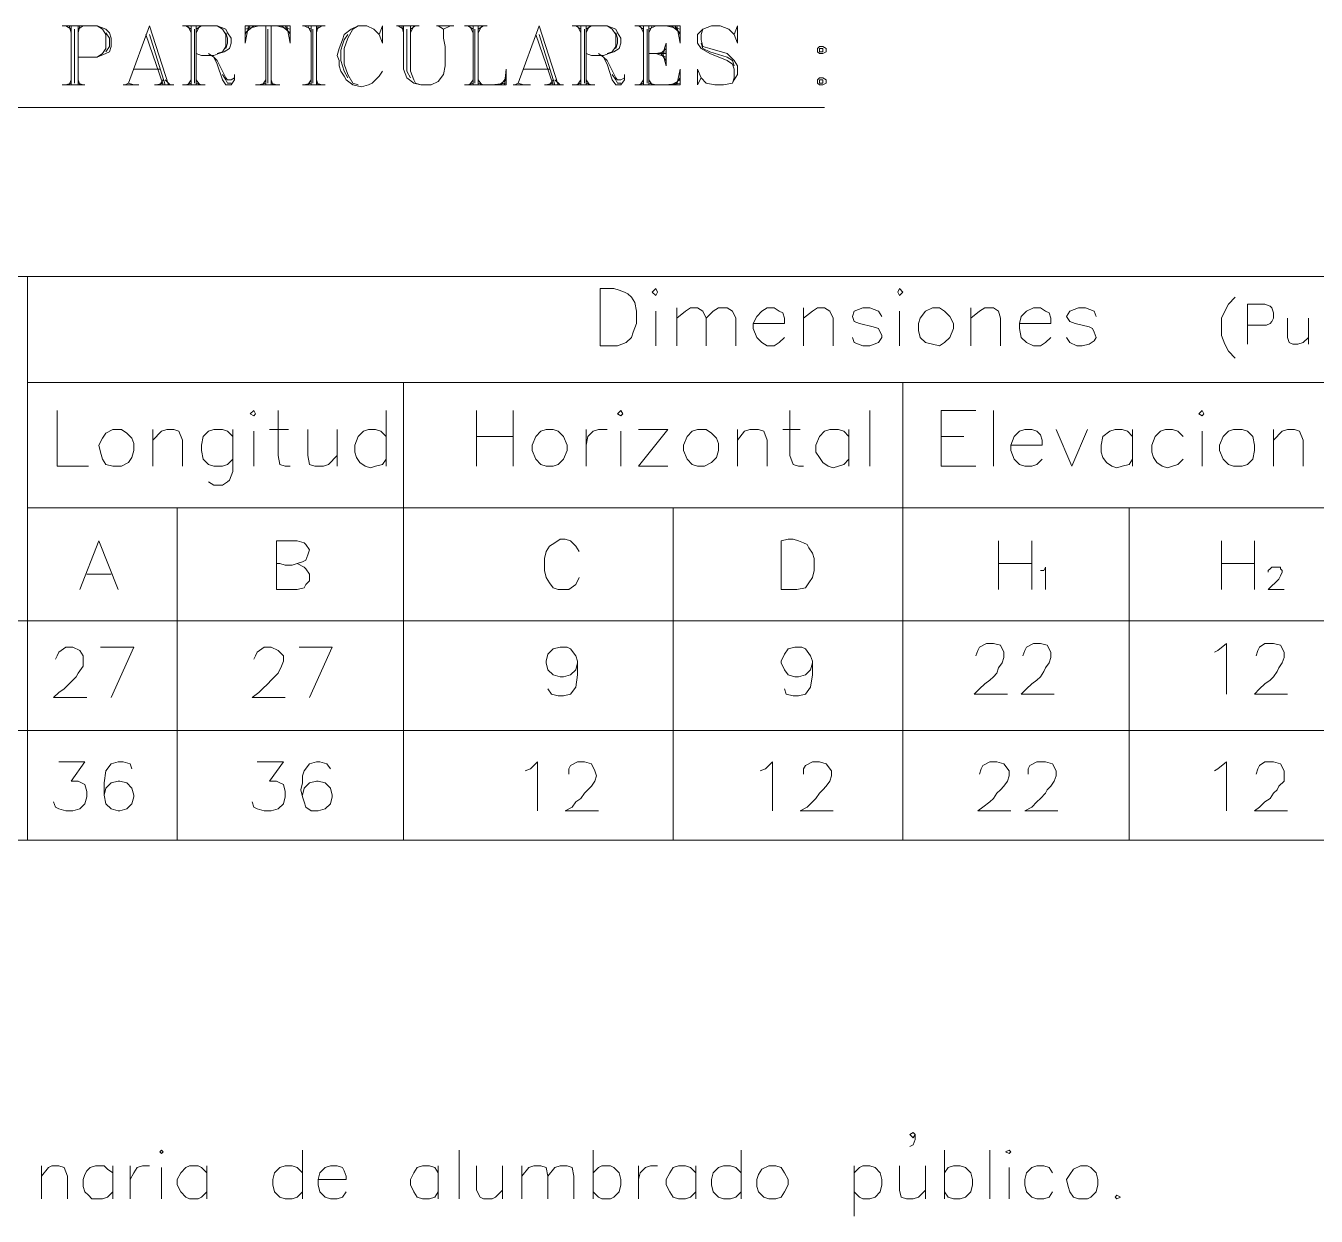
# Model space of a CAD drawing. Extents: x 604418 to 606014, y 1310869 to 1312555.
# Drawn here: x 605482.14 to 605498.74, y 1311032.18 to 1311047.49 of the extents above; entities that cross this region are included whole.
import ezdxf

# ---------------------------------------------------------------- set-up
doc = ezdxf.new("R2010")
doc.units = 0
doc.header["$MEASUREMENT"] = 0
doc.layers.get('0').update_dxf_attribs({"color": 10})

msp = doc.modelspace()

# ---------------------------------------------------------------- linework, layer by layer
at = {"color": 7, "lineweight": 13}
for points in [[(605482.613, 1311047.485), (605483.061, 1311047.485), (605483.173, 1311047.44), (605483.218, 1311047.396), (605483.24, 1311047.328), (605483.24, 1311047.217), (605483.218, 1311047.149), (605483.173, 1311047.127), (605483.061, 1311047.082), (605482.815, 1311047.082)], [(605482.658, 1311047.485), (605482.725, 1311047.44)], [(605482.703, 1311047.485), (605482.725, 1311047.396)], [(605482.725, 1311047.485), (605482.725, 1311046.724)], [(605482.77, 1311047.44), (605482.77, 1311046.747)], [(605482.815, 1311047.485), (605482.815, 1311046.724)], [(605482.837, 1311047.485), (605482.815, 1311047.396)], [(605482.882, 1311047.485), (605482.815, 1311047.44)], [(605483.061, 1311047.485), (605483.128, 1311047.44), (605483.173, 1311047.373), (605483.173, 1311047.194), (605483.128, 1311047.127), (605483.061, 1311047.082)], [(605483.732, 1311047.485), (605483.464, 1311046.747)], [(605483.732, 1311047.485), (605483.978, 1311046.724)], [(605484.157, 1311047.485), (605484.605, 1311047.485), (605484.717, 1311047.44), (605484.739, 1311047.396), (605484.784, 1311047.328), (605484.784, 1311047.261), (605484.762, 1311047.194), (605484.695, 1311047.149), (605484.627, 1311047.127), (605484.56, 1311047.105), (605484.493, 1311047.105), (605484.404, 1311047.105), (605484.336, 1311047.127)], [(605484.202, 1311047.485), (605484.269, 1311047.44)], [(605484.225, 1311047.485), (605484.269, 1311047.396)], [(605484.269, 1311047.485), (605484.269, 1311046.724)], [(605484.314, 1311047.44), (605484.314, 1311046.747)], [(605484.336, 1311047.485), (605484.336, 1311046.724)], [(605484.381, 1311047.485), (605484.336, 1311047.396)], [(605484.404, 1311047.485), (605484.336, 1311047.44)], [(605484.605, 1311047.485), (605484.672, 1311047.44), (605484.717, 1311047.373), (605484.717, 1311047.217), (605484.672, 1311047.149), (605484.605, 1311047.127)], [(605484.963, 1311047.485), (605484.963, 1311047.261)], [(605485.545, 1311047.261), (605485.545, 1311047.485), (605484.963, 1311047.485)], [(605485.008, 1311047.485), (605484.963, 1311047.261)], [(605485.03, 1311047.485), (605484.963, 1311047.373)], [(605485.075, 1311047.485), (605484.963, 1311047.396)], [(605485.142, 1311047.485), (605484.963, 1311047.44)], [(605485.232, 1311047.485), (605485.232, 1311046.724)], [(605485.254, 1311047.44), (605485.254, 1311046.747)], [(605485.299, 1311047.485), (605485.299, 1311046.724)], [(605485.366, 1311047.485), (605485.545, 1311047.44)], [(605485.433, 1311047.485), (605485.545, 1311047.396)], [(605485.478, 1311047.485), (605485.545, 1311047.373)], [(605485.5, 1311047.485), (605485.545, 1311047.261)], [(605485.702, 1311047.485), (605485.992, 1311047.485)], [(605485.724, 1311047.485), (605485.813, 1311047.44)], [(605485.769, 1311047.485), (605485.813, 1311047.396)], [(605485.813, 1311047.485), (605485.813, 1311046.724)], [(605485.836, 1311047.44), (605485.836, 1311046.747)], [(605485.881, 1311047.485), (605485.881, 1311046.724)], [(605485.903, 1311047.485), (605485.881, 1311047.396)], [(605485.948, 1311047.485), (605485.881, 1311047.44)], [(605486.686, 1311047.373), (605486.731, 1311047.485), (605486.731, 1311047.261), (605486.686, 1311047.373), (605486.619, 1311047.44), (605486.53, 1311047.485), (605486.418, 1311047.485), (605486.328, 1311047.44), (605486.239, 1311047.373), (605486.216, 1311047.306), (605486.171, 1311047.194), (605486.149, 1311047.105), (605486.171, 1311047.038), (605486.171, 1311046.97), (605486.194, 1311046.903), (605486.239, 1311046.836), (605486.261, 1311046.791), (605486.35, 1311046.724), (605486.462, 1311046.702), (605486.552, 1311046.724), (605486.597, 1311046.747), (605486.641, 1311046.791), (605486.686, 1311046.836), (605486.731, 1311046.903)], [(605486.418, 1311047.485), (605486.35, 1311047.44), (605486.283, 1311047.328), (605486.239, 1311047.194), (605486.239, 1311046.993), (605486.283, 1311046.859), (605486.35, 1311046.747), (605486.418, 1311046.724)], [(605486.91, 1311047.485), (605487.201, 1311047.485)], [(605486.932, 1311047.485), (605486.999, 1311047.44)], [(605486.977, 1311047.485), (605486.999, 1311047.396)], [(605486.999, 1311047.485), (605486.999, 1311046.926), (605487.044, 1311046.814), (605487.134, 1311046.747), (605487.223, 1311046.724), (605487.313, 1311046.724), (605487.357, 1311046.724), (605487.447, 1311046.769), (605487.514, 1311046.859), (605487.537, 1311046.97), (605487.537, 1311047.105), (605487.537, 1311047.217), (605487.514, 1311047.328), (605487.514, 1311047.44)], [(605487.044, 1311047.44), (605487.044, 1311046.903), (605487.089, 1311046.814)], [(605487.089, 1311047.485), (605487.089, 1311046.903), (605487.134, 1311046.791), (605487.156, 1311046.747), (605487.223, 1311046.724)], [(605487.134, 1311047.485), (605487.089, 1311047.396)], [(605487.156, 1311047.485), (605487.089, 1311047.44)], [(605487.425, 1311047.485), (605487.648, 1311047.485)], [(605487.447, 1311047.485), (605487.514, 1311047.44), (605487.604, 1311047.485)], [(605487.783, 1311047.485), (605488.074, 1311047.485)], [(605487.827, 1311047.485), (605487.895, 1311047.44)], [(605487.85, 1311047.485), (605487.895, 1311047.396)], [(605487.895, 1311047.485), (605487.895, 1311046.724)], [(605487.917, 1311047.44), (605487.917, 1311046.747)], [(605487.962, 1311047.485), (605487.962, 1311046.724)], [(605488.006, 1311047.485), (605487.962, 1311047.396)], [(605488.029, 1311047.485), (605487.962, 1311047.44)], [(605488.745, 1311047.485), (605488.476, 1311046.747)], [(605488.745, 1311047.485), (605488.991, 1311046.724)], [(605489.17, 1311047.485), (605489.618, 1311047.485), (605489.73, 1311047.44), (605489.752, 1311047.396), (605489.797, 1311047.328), (605489.797, 1311047.261), (605489.774, 1311047.194), (605489.707, 1311047.149), (605489.64, 1311047.127), (605489.573, 1311047.105), (605489.506, 1311047.105), (605489.416, 1311047.105), (605489.349, 1311047.127)], [(605489.215, 1311047.485), (605489.282, 1311047.44)], [(605489.237, 1311047.485), (605489.282, 1311047.396)], [(605489.282, 1311047.485), (605489.282, 1311046.724)], [(605489.327, 1311047.44), (605489.327, 1311046.747)], [(605489.349, 1311047.485), (605489.349, 1311046.724)], [(605489.394, 1311047.485), (605489.349, 1311047.396)], [(605489.416, 1311047.485), (605489.349, 1311047.44)], [(605489.618, 1311047.485), (605489.685, 1311047.44), (605489.73, 1311047.373), (605489.73, 1311047.217), (605489.685, 1311047.149), (605489.618, 1311047.127)], [(605489.976, 1311047.485), (605490.558, 1311047.485), (605490.558, 1311047.261)], [(605490.02, 1311047.485), (605490.088, 1311047.44)], [(605490.043, 1311047.485), (605490.088, 1311047.396)], [(605490.088, 1311047.485), (605490.088, 1311046.724)], [(605490.132, 1311047.44), (605490.132, 1311046.747)], [(605490.155, 1311047.485), (605490.155, 1311046.724)], [(605490.199, 1311047.485), (605490.155, 1311047.396)], [(605490.244, 1311047.485), (605490.155, 1311047.44)], [(605490.379, 1311047.485), (605490.558, 1311047.44)], [(605490.446, 1311047.485), (605490.558, 1311047.396)], [(605490.49, 1311047.485), (605490.558, 1311047.373)], [(605490.513, 1311047.485), (605490.558, 1311047.261)], [(605491.251, 1311047.373), (605491.296, 1311047.485), (605491.296, 1311047.261), (605491.251, 1311047.373), (605491.184, 1311047.44), (605491.072, 1311047.485), (605490.96, 1311047.485), (605490.848, 1311047.44), (605490.781, 1311047.373), (605490.781, 1311047.261), (605490.826, 1311047.194), (605490.938, 1311047.127), (605491.162, 1311047.038), (605491.229, 1311046.993), (605491.251, 1311046.926), (605491.251, 1311046.814), (605491.229, 1311046.747)], [(605490.848, 1311047.44), (605490.826, 1311047.373), (605490.826, 1311047.306), (605490.848, 1311047.217), (605490.938, 1311047.194), (605491.162, 1311047.127), (605491.251, 1311047.038), (605491.296, 1311046.97), (605491.296, 1311046.859), (605491.251, 1311046.791), (605491.229, 1311046.747), (605491.117, 1311046.724), (605491.005, 1311046.724), (605490.893, 1311046.747), (605490.826, 1311046.814), (605490.781, 1311046.926), (605490.781, 1311046.724), (605490.826, 1311046.814)], [(605483.173, 1311047.396), (605483.218, 1311047.328), (605483.218, 1311047.217), (605483.173, 1311047.149)], [(605483.688, 1311047.373), (605483.911, 1311046.724)], [(605483.732, 1311047.373), (605483.934, 1311046.724)], [(605484.717, 1311047.396), (605484.739, 1311047.328), (605484.739, 1311047.261), (605484.717, 1311047.194)], [(605486.283, 1311047.373), (605486.239, 1311047.306), (605486.216, 1311047.239), (605486.194, 1311047.172), (605486.194, 1311047.105), (605486.194, 1311047.038), (605486.216, 1311046.97), (605486.239, 1311046.903), (605486.283, 1311046.814)], [(605488.7, 1311047.373), (605488.924, 1311046.724)], [(605488.745, 1311047.373), (605488.946, 1311046.724)], [(605489.73, 1311047.396), (605489.752, 1311047.328), (605489.752, 1311047.261), (605489.73, 1311047.194)], [(605490.379, 1311047.261), (605490.334, 1311047.127), (605490.379, 1311046.97)], [(605490.379, 1311047.261), (605490.379, 1311046.97)], [(605490.826, 1311047.261), (605490.848, 1311047.194), (605490.938, 1311047.149), (605491.162, 1311047.082), (605491.229, 1311047.038), (605491.251, 1311046.97)], [(605484.493, 1311047.127), (605484.56, 1311047.082), (605484.605, 1311046.993), (605484.672, 1311046.791), (605484.717, 1311046.724), (605484.784, 1311046.724), (605484.829, 1311046.791), (605484.829, 1311046.859)], [(605484.56, 1311047.082), (605484.605, 1311047.038), (605484.717, 1311046.814), (605484.739, 1311046.791), (605484.784, 1311046.791), (605484.829, 1311046.814)], [(605489.506, 1311047.127), (605489.573, 1311047.082), (605489.618, 1311046.993), (605489.685, 1311046.791), (605489.73, 1311046.724), (605489.797, 1311046.724), (605489.841, 1311046.791), (605489.841, 1311046.859)], [(605489.573, 1311047.082), (605489.618, 1311047.038), (605489.73, 1311046.814), (605489.752, 1311046.791), (605489.797, 1311046.791), (605489.841, 1311046.814)], [(605490.155, 1311047.127), (605490.379, 1311047.127)], [(605490.379, 1311047.149), (605490.244, 1311047.127), (605490.379, 1311047.082)], [(605490.379, 1311047.194), (605490.311, 1311047.127), (605490.379, 1311047.038)], [(605492.348, 1311047.217), (605492.325, 1311047.194), (605492.325, 1311047.149), (605492.348, 1311047.127), (605492.393, 1311047.127), (605492.437, 1311047.149), (605492.437, 1311047.194), (605492.393, 1311047.217), (605492.348, 1311047.217)], [(605492.393, 1311047.194), (605492.348, 1311047.194), (605492.348, 1311047.149), (605492.393, 1311047.149), (605492.393, 1311047.194)], [(605483.531, 1311046.926), (605483.867, 1311046.926)], [(605487.783, 1311046.724), (605488.32, 1311046.724), (605488.32, 1311046.926)], [(605488.297, 1311046.724), (605488.32, 1311046.926)], [(605488.544, 1311046.926), (605488.879, 1311046.926)], [(605489.976, 1311046.724), (605490.558, 1311046.724), (605490.558, 1311046.926)], [(605490.513, 1311046.724), (605490.558, 1311046.926)], [(605482.725, 1311046.747), (605482.658, 1311046.724)], [(605482.725, 1311046.791), (605482.703, 1311046.724)], [(605482.815, 1311046.791), (605482.837, 1311046.724)], [(605482.815, 1311046.747), (605482.882, 1311046.724)], [(605483.419, 1311046.724), (605483.464, 1311046.747), (605483.531, 1311046.724)], [(605483.911, 1311046.747), (605483.822, 1311046.724)], [(605483.911, 1311046.791), (605483.867, 1311046.724)], [(605483.934, 1311046.791), (605484.001, 1311046.724)], [(605484.269, 1311046.747), (605484.202, 1311046.724)], [(605484.269, 1311046.791), (605484.225, 1311046.724)], [(605484.336, 1311046.791), (605484.381, 1311046.724)], [(605484.336, 1311046.747), (605484.404, 1311046.724)], [(605484.672, 1311046.859), (605484.717, 1311046.791), (605484.739, 1311046.747), (605484.784, 1311046.747)], [(605485.232, 1311046.747), (605485.142, 1311046.724)], [(605485.232, 1311046.791), (605485.187, 1311046.724)], [(605485.299, 1311046.791), (605485.321, 1311046.724)], [(605485.299, 1311046.747), (605485.366, 1311046.724)], [(605485.813, 1311046.747), (605485.724, 1311046.724)], [(605485.813, 1311046.791), (605485.769, 1311046.724)], [(605485.881, 1311046.791), (605485.903, 1311046.724)], [(605485.881, 1311046.747), (605485.948, 1311046.724)], [(605487.895, 1311046.747), (605487.827, 1311046.724)], [(605487.895, 1311046.791), (605487.85, 1311046.724)], [(605487.962, 1311046.791), (605488.006, 1311046.724)], [(605487.962, 1311046.747), (605488.029, 1311046.724)], [(605488.141, 1311046.724), (605488.32, 1311046.747)], [(605488.23, 1311046.724), (605488.32, 1311046.791)], [(605488.253, 1311046.724), (605488.32, 1311046.814)], [(605488.432, 1311046.724), (605488.476, 1311046.747), (605488.544, 1311046.724)], [(605488.924, 1311046.747), (605488.834, 1311046.724)], [(605488.924, 1311046.791), (605488.879, 1311046.724)], [(605488.946, 1311046.791), (605489.013, 1311046.724)], [(605489.282, 1311046.747), (605489.215, 1311046.724)], [(605489.282, 1311046.791), (605489.237, 1311046.724)], [(605489.349, 1311046.791), (605489.394, 1311046.724)], [(605489.349, 1311046.747), (605489.416, 1311046.724)], [(605489.685, 1311046.859), (605489.73, 1311046.791), (605489.752, 1311046.747), (605489.797, 1311046.747)], [(605490.088, 1311046.747), (605490.02, 1311046.724)], [(605490.088, 1311046.791), (605490.043, 1311046.724)], [(605490.155, 1311046.791), (605490.199, 1311046.724)], [(605490.155, 1311046.747), (605490.244, 1311046.724)], [(605490.379, 1311046.724), (605490.558, 1311046.747)], [(605490.446, 1311046.724), (605490.558, 1311046.791)], [(605490.49, 1311046.724), (605490.558, 1311046.814)], [(605492.348, 1311046.814), (605492.325, 1311046.791), (605492.325, 1311046.747), (605492.348, 1311046.724), (605492.393, 1311046.724), (605492.437, 1311046.747), (605492.437, 1311046.791), (605492.393, 1311046.814), (605492.348, 1311046.814)], [(605492.393, 1311046.791), (605492.348, 1311046.791), (605492.348, 1311046.747), (605492.393, 1311046.747), (605492.393, 1311046.791)], [(605482.613, 1311046.724), (605482.904, 1311046.724)], [(605483.397, 1311046.724), (605483.598, 1311046.724)], [(605483.799, 1311046.724), (605484.046, 1311046.724)], [(605484.157, 1311046.724), (605484.448, 1311046.724)], [(605485.097, 1311046.724), (605485.411, 1311046.724)], [(605485.702, 1311046.724), (605485.992, 1311046.724)], [(605488.409, 1311046.724), (605488.633, 1311046.724)], [(605488.812, 1311046.724), (605489.058, 1311046.724)], [(605489.17, 1311046.724), (605489.461, 1311046.724)], [(605470.507, 1311046.433), (605492.415, 1311046.433)], [(605520.589, 1311044.263), (605474.557, 1311044.263)], [(605482.166, 1311044.263), (605482.166, 1311037.012)], [(605489.528, 1311043.368), (605489.528, 1311044.106), (605489.618, 1311044.106), (605489.707, 1311044.106), (605489.774, 1311044.084), (605489.841, 1311044.061), (605489.886, 1311044.039), (605489.931, 1311043.994), (605489.976, 1311043.927), (605489.998, 1311043.815), (605489.998, 1311043.658), (605489.953, 1311043.547), (605489.931, 1311043.479), (605489.864, 1311043.412), (605489.752, 1311043.368), (605489.528, 1311043.368)], [(605490.199, 1311044.061), (605490.244, 1311044.017), (605490.267, 1311044.061), (605490.244, 1311044.106), (605490.199, 1311044.061)], [(605493.355, 1311044.061), (605493.377, 1311044.017), (605493.422, 1311044.061), (605493.377, 1311044.106), (605493.355, 1311044.061)], [(605497.696, 1311043.994), (605497.607, 1311043.905), (605497.562, 1311043.815), (605497.517, 1311043.726), (605497.517, 1311043.614), (605497.517, 1311043.502), (605497.562, 1311043.39), (605497.607, 1311043.3), (605497.696, 1311043.211)], [(605490.244, 1311043.815), (605490.244, 1311043.368)], [(605490.513, 1311043.86), (605490.513, 1311043.368)], [(605490.513, 1311043.726), (605490.625, 1311043.815), (605490.692, 1311043.86), (605490.781, 1311043.86), (605490.848, 1311043.815), (605490.893, 1311043.726), (605490.893, 1311043.368)], [(605490.893, 1311043.726), (605490.983, 1311043.815), (605491.05, 1311043.86), (605491.162, 1311043.86), (605491.229, 1311043.815), (605491.274, 1311043.726), (605491.274, 1311043.368)], [(605491.497, 1311043.658), (605491.9, 1311043.658), (605491.9, 1311043.726), (605491.878, 1311043.793), (605491.833, 1311043.815), (605491.766, 1311043.86), (605491.676, 1311043.86), (605491.609, 1311043.815), (605491.542, 1311043.748), (605491.497, 1311043.658), (605491.497, 1311043.591), (605491.542, 1311043.479), (605491.609, 1311043.412), (605491.676, 1311043.368), (605491.766, 1311043.368), (605491.833, 1311043.412), (605491.9, 1311043.479)], [(605492.146, 1311043.86), (605492.146, 1311043.368)], [(605492.146, 1311043.726), (605492.258, 1311043.815), (605492.325, 1311043.86), (605492.415, 1311043.86), (605492.482, 1311043.815), (605492.527, 1311043.726), (605492.527, 1311043.368)], [(605493.153, 1311043.748), (605493.109, 1311043.815), (605492.997, 1311043.86), (605492.907, 1311043.86), (605492.795, 1311043.815), (605492.773, 1311043.748), (605492.795, 1311043.681), (605492.862, 1311043.658), (605493.041, 1311043.614), (605493.109, 1311043.591), (605493.153, 1311043.502), (605493.153, 1311043.479), (605493.109, 1311043.412), (605492.997, 1311043.368), (605492.907, 1311043.368), (605492.795, 1311043.412), (605492.773, 1311043.479)], [(605493.377, 1311043.815), (605493.377, 1311043.368)], [(605493.802, 1311043.86), (605493.713, 1311043.815), (605493.646, 1311043.726), (605493.623, 1311043.658), (605493.623, 1311043.569), (605493.646, 1311043.479), (605493.713, 1311043.412), (605493.802, 1311043.39), (605493.892, 1311043.368), (605493.959, 1311043.412), (605494.026, 1311043.479), (605494.071, 1311043.591), (605494.071, 1311043.658), (605494.026, 1311043.748), (605493.959, 1311043.815), (605493.892, 1311043.86), (605493.802, 1311043.86)], [(605494.295, 1311043.86), (605494.295, 1311043.368)], [(605494.295, 1311043.726), (605494.407, 1311043.815), (605494.474, 1311043.86), (605494.586, 1311043.86), (605494.653, 1311043.815), (605494.675, 1311043.726), (605494.675, 1311043.368)], [(605494.921, 1311043.658), (605495.324, 1311043.658), (605495.324, 1311043.726), (605495.302, 1311043.793), (605495.257, 1311043.815), (605495.19, 1311043.86), (605495.1, 1311043.86), (605495.011, 1311043.815), (605494.944, 1311043.748), (605494.921, 1311043.658), (605494.921, 1311043.591), (605494.944, 1311043.479), (605495.011, 1311043.412), (605495.1, 1311043.368), (605495.19, 1311043.368), (605495.257, 1311043.412), (605495.324, 1311043.479)], [(605495.906, 1311043.748), (605495.883, 1311043.815), (605495.772, 1311043.86), (605495.682, 1311043.86), (605495.57, 1311043.815), (605495.525, 1311043.748), (605495.57, 1311043.681), (605495.637, 1311043.658), (605495.816, 1311043.614), (605495.861, 1311043.591), (605495.883, 1311043.547), (605495.906, 1311043.479), (605495.883, 1311043.435), (605495.816, 1311043.39), (605495.727, 1311043.368), (605495.66, 1311043.368), (605495.57, 1311043.412), (605495.525, 1311043.479)], [(605497.853, 1311043.39), (605497.853, 1311043.905), (605498.077, 1311043.905), (605498.144, 1311043.882), (605498.166, 1311043.86), (605498.188, 1311043.793), (605498.188, 1311043.726), (605498.166, 1311043.681), (605498.144, 1311043.658), (605498.099, 1311043.636), (605498.032, 1311043.636), (605497.965, 1311043.636), (605497.92, 1311043.636), (605497.853, 1311043.636)], [(605498.367, 1311043.726), (605498.367, 1311043.479), (605498.39, 1311043.412), (605498.435, 1311043.39), (605498.502, 1311043.39), (605498.569, 1311043.412), (605498.636, 1311043.479)], [(605498.636, 1311043.726), (605498.636, 1311043.39)], [(605510.496, 1311042.898), (605482.166, 1311042.898)], [(605486.999, 1311042.898), (605486.999, 1311037.012)], [(605493.422, 1311042.898), (605493.422, 1311037.012)], [(605482.546, 1311042.54), (605482.546, 1311041.823), (605482.949, 1311041.823)], [(605485.03, 1311042.495), (605485.075, 1311042.472), (605485.097, 1311042.495), (605485.075, 1311042.54), (605485.03, 1311042.495)], [(605485.388, 1311042.54), (605485.388, 1311041.958), (605485.411, 1311041.846), (605485.478, 1311041.823), (605485.545, 1311041.823)], [(605486.776, 1311042.54), (605486.776, 1311041.823)], [(605487.939, 1311042.54), (605487.939, 1311041.823)], [(605488.409, 1311042.54), (605488.409, 1311041.823)], [(605489.752, 1311042.495), (605489.797, 1311042.472), (605489.819, 1311042.495), (605489.797, 1311042.54), (605489.752, 1311042.495)], [(605491.967, 1311042.54), (605491.967, 1311041.958), (605492.012, 1311041.846), (605492.079, 1311041.823), (605492.146, 1311041.823)], [(605492.997, 1311042.54), (605492.997, 1311041.823)], [(605493.914, 1311041.823), (605493.914, 1311042.54), (605494.362, 1311042.54)], [(605494.586, 1311042.54), (605494.586, 1311041.823)], [(605497.226, 1311042.495), (605497.271, 1311042.472), (605497.293, 1311042.495), (605497.271, 1311042.54), (605497.226, 1311042.495)], [(605483.262, 1311042.293), (605483.173, 1311042.249), (605483.128, 1311042.182), (605483.083, 1311042.092), (605483.106, 1311042.002), (605483.128, 1311041.913), (605483.173, 1311041.846), (605483.262, 1311041.823), (605483.374, 1311041.823), (605483.464, 1311041.868), (605483.508, 1311041.935), (605483.531, 1311042.025), (605483.531, 1311042.114), (605483.508, 1311042.182), (605483.441, 1311042.249), (605483.374, 1311042.293), (605483.262, 1311042.293)], [(605483.777, 1311042.293), (605483.777, 1311041.823)], [(605483.777, 1311042.159), (605483.889, 1311042.271), (605483.956, 1311042.293), (605484.046, 1311042.293), (605484.113, 1311042.271), (605484.157, 1311042.159), (605484.157, 1311041.823)], [(605484.806, 1311042.204), (605484.739, 1311042.271), (605484.672, 1311042.293), (605484.56, 1311042.293), (605484.493, 1311042.271), (605484.426, 1311042.204), (605484.404, 1311042.092), (605484.404, 1311042.025), (605484.426, 1311041.913), (605484.493, 1311041.846), (605484.56, 1311041.823), (605484.672, 1311041.823), (605484.739, 1311041.846), (605484.806, 1311041.913)], [(605484.806, 1311042.293), (605484.806, 1311041.756), (605484.762, 1311041.644), (605484.739, 1311041.622), (605484.672, 1311041.577), (605484.56, 1311041.577), (605484.493, 1311041.622)], [(605485.075, 1311042.271), (605485.075, 1311041.823)], [(605485.276, 1311042.293), (605485.523, 1311042.293)], [(605485.769, 1311042.293), (605485.769, 1311041.958), (605485.791, 1311041.846), (605485.858, 1311041.823), (605485.97, 1311041.823), (605486.037, 1311041.846), (605486.149, 1311041.958)], [(605486.149, 1311042.293), (605486.149, 1311041.823)], [(605486.776, 1311042.204), (605486.709, 1311042.271), (605486.641, 1311042.293), (605486.552, 1311042.293), (605486.485, 1311042.271), (605486.418, 1311042.204), (605486.373, 1311042.092), (605486.373, 1311042.002), (605486.395, 1311041.935), (605486.44, 1311041.868), (605486.507, 1311041.823), (605486.574, 1311041.801), (605486.641, 1311041.823), (605486.731, 1311041.846), (605486.776, 1311041.913)], [(605488.834, 1311042.293), (605488.767, 1311042.271), (605488.7, 1311042.204), (605488.655, 1311042.092), (605488.655, 1311042.025), (605488.7, 1311041.913), (605488.767, 1311041.846), (605488.834, 1311041.823), (605488.924, 1311041.823), (605488.991, 1311041.846), (605489.058, 1311041.913), (605489.103, 1311042.025), (605489.103, 1311042.092), (605489.058, 1311042.204), (605488.991, 1311042.271), (605488.924, 1311042.293), (605488.834, 1311042.293)], [(605489.349, 1311042.293), (605489.349, 1311041.823)], [(605489.349, 1311042.092), (605489.372, 1311042.204), (605489.439, 1311042.271), (605489.506, 1311042.293), (605489.618, 1311042.293)], [(605489.797, 1311042.271), (605489.797, 1311041.823)], [(605490.02, 1311041.823), (605490.401, 1311042.293), (605490.02, 1311042.293)], [(605490.781, 1311042.293), (605490.714, 1311042.271), (605490.647, 1311042.204), (605490.602, 1311042.092), (605490.602, 1311042.025), (605490.647, 1311041.913), (605490.714, 1311041.846), (605490.781, 1311041.823), (605490.871, 1311041.823), (605490.96, 1311041.868), (605491.027, 1311041.935), (605491.05, 1311042.025), (605491.05, 1311042.114), (605491.027, 1311042.182), (605490.96, 1311042.249), (605490.893, 1311042.293), (605490.781, 1311042.293)], [(605491.296, 1311042.293), (605491.296, 1311041.823)], [(605491.296, 1311042.159), (605491.386, 1311042.271), (605491.453, 1311042.293), (605491.565, 1311042.293), (605491.632, 1311042.271), (605491.676, 1311042.159), (605491.676, 1311041.823)], [(605491.878, 1311042.293), (605492.102, 1311042.293)], [(605492.728, 1311042.204), (605492.661, 1311042.271), (605492.594, 1311042.293), (605492.482, 1311042.293), (605492.415, 1311042.271), (605492.348, 1311042.204), (605492.303, 1311042.092), (605492.303, 1311042.002), (605492.348, 1311041.935), (605492.393, 1311041.868), (605492.46, 1311041.823), (605492.527, 1311041.801), (605492.594, 1311041.823), (605492.661, 1311041.846), (605492.728, 1311041.913)], [(605492.728, 1311042.293), (605492.728, 1311041.823)], [(605494.809, 1311042.092), (605495.212, 1311042.092), (605495.212, 1311042.159), (605495.19, 1311042.226), (605495.145, 1311042.271), (605495.078, 1311042.293), (605494.988, 1311042.293), (605494.921, 1311042.271), (605494.854, 1311042.204), (605494.809, 1311042.092), (605494.809, 1311042.025), (605494.854, 1311041.913), (605494.921, 1311041.846), (605494.988, 1311041.823), (605495.078, 1311041.823), (605495.145, 1311041.846), (605495.212, 1311041.913)], [(605495.391, 1311042.293), (605495.593, 1311041.823), (605495.794, 1311042.293)], [(605496.376, 1311042.204), (605496.309, 1311042.271), (605496.242, 1311042.293), (605496.152, 1311042.293), (605496.085, 1311042.271), (605495.995, 1311042.204), (605495.973, 1311042.092), (605495.973, 1311042.002), (605495.995, 1311041.935), (605496.04, 1311041.868), (605496.107, 1311041.823), (605496.174, 1311041.801), (605496.242, 1311041.823), (605496.331, 1311041.846), (605496.376, 1311041.913)], [(605496.376, 1311042.293), (605496.376, 1311041.823)], [(605497.025, 1311042.204), (605496.958, 1311042.271), (605496.89, 1311042.293), (605496.801, 1311042.293), (605496.734, 1311042.271), (605496.667, 1311042.204), (605496.622, 1311042.092), (605496.622, 1311042.002), (605496.644, 1311041.935), (605496.689, 1311041.868), (605496.756, 1311041.823), (605496.823, 1311041.801), (605496.89, 1311041.823), (605496.958, 1311041.846), (605497.025, 1311041.913)], [(605497.271, 1311042.271), (605497.271, 1311041.823)], [(605497.674, 1311042.293), (605497.607, 1311042.271), (605497.539, 1311042.204), (605497.495, 1311042.092), (605497.495, 1311042.025), (605497.539, 1311041.913), (605497.607, 1311041.846), (605497.674, 1311041.823), (605497.786, 1311041.823), (605497.853, 1311041.846), (605497.92, 1311041.913), (605497.942, 1311042.025), (605497.942, 1311042.092), (605497.92, 1311042.204), (605497.853, 1311042.271), (605497.786, 1311042.293), (605497.674, 1311042.293)], [(605498.188, 1311042.293), (605498.188, 1311041.823)], [(605498.188, 1311042.159), (605498.3, 1311042.271), (605498.367, 1311042.293), (605498.457, 1311042.293), (605498.524, 1311042.271), (605498.569, 1311042.159), (605498.569, 1311041.823)], [(605487.939, 1311042.204), (605488.409, 1311042.204)], [(605493.914, 1311042.204), (605494.205, 1311042.204)], [(605490.02, 1311041.823), (605490.401, 1311041.823)], [(605493.914, 1311041.823), (605494.362, 1311041.823)], [(605510.496, 1311041.286), (605482.166, 1311041.286)], [(605484.09, 1311041.286), (605484.09, 1311037.012)], [(605490.468, 1311041.286), (605490.468, 1311037.012)], [(605496.331, 1311041.286), (605496.331, 1311037.012)], [(605482.837, 1311040.235), (605483.083, 1311040.861), (605483.329, 1311040.235)], [(605485.366, 1311040.235), (605485.366, 1311040.861), (605485.634, 1311040.861), (605485.724, 1311040.839), (605485.746, 1311040.816), (605485.791, 1311040.749), (605485.769, 1311040.682), (605485.746, 1311040.615), (605485.702, 1311040.593), (605485.634, 1311040.57), (605485.567, 1311040.548), (605485.478, 1311040.548), (605485.411, 1311040.57), (605485.366, 1311040.57)], [(605489.26, 1311040.727), (605489.215, 1311040.794), (605489.148, 1311040.861), (605489.081, 1311040.884), (605489.013, 1311040.884), (605488.946, 1311040.839), (605488.879, 1311040.794), (605488.834, 1311040.727), (605488.812, 1311040.637), (605488.812, 1311040.481), (605488.834, 1311040.391), (605488.879, 1311040.324), (605488.924, 1311040.257), (605488.991, 1311040.235), (605489.036, 1311040.235), (605489.125, 1311040.235), (605489.215, 1311040.302), (605489.26, 1311040.391)], [(605491.855, 1311040.235), (605491.855, 1311040.861), (605491.945, 1311040.884), (605492.012, 1311040.884), (605492.079, 1311040.861), (605492.146, 1311040.839), (605492.191, 1311040.816), (605492.213, 1311040.772), (605492.258, 1311040.705), (605492.281, 1311040.637), (605492.281, 1311040.481), (605492.258, 1311040.391), (605492.213, 1311040.324), (605492.169, 1311040.257), (605492.057, 1311040.235), (605491.855, 1311040.235)], [(605494.653, 1311040.861), (605494.653, 1311040.235)], [(605495.078, 1311040.861), (605495.078, 1311040.235)], [(605497.517, 1311040.861), (605497.517, 1311040.235)], [(605497.942, 1311040.861), (605497.942, 1311040.235)], [(605482.927, 1311040.436), (605483.24, 1311040.436)], [(605485.634, 1311040.57), (605485.724, 1311040.526), (605485.746, 1311040.503), (605485.791, 1311040.436), (605485.791, 1311040.347), (605485.746, 1311040.302), (605485.724, 1311040.257), (605485.634, 1311040.235), (605485.366, 1311040.235)], [(605494.653, 1311040.57), (605495.078, 1311040.57)], [(605495.19, 1311040.481), (605495.235, 1311040.481), (605495.257, 1311040.526), (605495.257, 1311040.235)], [(605497.517, 1311040.57), (605497.942, 1311040.57)], [(605498.121, 1311040.458), (605498.121, 1311040.481), (605498.144, 1311040.503), (605498.166, 1311040.526), (605498.188, 1311040.526), (605498.233, 1311040.526), (605498.278, 1311040.526), (605498.278, 1311040.503), (605498.3, 1311040.481), (605498.3, 1311040.458), (605498.278, 1311040.414), (605498.256, 1311040.369), (605498.121, 1311040.235), (605498.323, 1311040.235)], [(605520.589, 1311039.832), (605474.557, 1311039.832)], [(605482.524, 1311039.34), (605482.546, 1311039.384), (605482.569, 1311039.429), (605482.658, 1311039.496), (605482.748, 1311039.496), (605482.837, 1311039.451), (605482.882, 1311039.384), (605482.882, 1311039.317), (605482.882, 1311039.25), (605482.815, 1311039.161), (605482.792, 1311039.116), (605482.748, 1311039.071), (605482.703, 1311039.026), (605482.636, 1311038.959), (605482.569, 1311038.914), (605482.501, 1311038.847), (605482.927, 1311038.847)], [(605483.24, 1311038.847), (605483.531, 1311039.496), (605483.106, 1311039.496)], [(605485.075, 1311039.34), (605485.097, 1311039.384), (605485.12, 1311039.429), (605485.209, 1311039.496), (605485.299, 1311039.496), (605485.388, 1311039.451), (605485.455, 1311039.384), (605485.455, 1311039.317), (605485.433, 1311039.25), (605485.388, 1311039.161), (605485.343, 1311039.116), (605485.299, 1311039.071), (605485.254, 1311039.026), (605485.187, 1311038.959), (605485.142, 1311038.914), (605485.053, 1311038.847), (605485.478, 1311038.847)], [(605485.791, 1311038.847), (605486.082, 1311039.496), (605485.657, 1311039.496)], [(605489.237, 1311039.295), (605489.215, 1311039.205), (605489.148, 1311039.138), (605489.058, 1311039.116), (605489.013, 1311039.116), (605488.924, 1311039.138), (605488.857, 1311039.205), (605488.834, 1311039.295), (605488.834, 1311039.317), (605488.857, 1311039.407), (605488.924, 1311039.474), (605489.013, 1311039.496), (605489.103, 1311039.496), (605489.148, 1311039.474), (605489.215, 1311039.384), (605489.237, 1311039.317), (605489.237, 1311039.272), (605489.237, 1311039.205), (605489.237, 1311039.138), (605489.215, 1311038.981), (605489.148, 1311038.892), (605489.058, 1311038.87), (605488.991, 1311038.87), (605488.902, 1311038.892), (605488.857, 1311038.959)], [(605492.258, 1311039.295), (605492.236, 1311039.205), (605492.169, 1311039.138), (605492.079, 1311039.116), (605492.034, 1311039.116), (605491.945, 1311039.138), (605491.9, 1311039.205), (605491.855, 1311039.295), (605491.855, 1311039.317), (605491.9, 1311039.407), (605491.945, 1311039.474), (605492.034, 1311039.496), (605492.124, 1311039.496), (605492.169, 1311039.474), (605492.236, 1311039.384), (605492.258, 1311039.317), (605492.258, 1311039.272), (605492.258, 1311039.205), (605492.258, 1311039.138), (605492.236, 1311038.981), (605492.169, 1311038.892), (605492.079, 1311038.87), (605492.012, 1311038.87), (605491.923, 1311038.892), (605491.9, 1311038.959)], [(605494.362, 1311039.384), (605494.384, 1311039.451), (605494.407, 1311039.496), (605494.496, 1311039.541), (605494.586, 1311039.541), (605494.675, 1311039.519), (605494.72, 1311039.429), (605494.72, 1311039.362), (605494.697, 1311039.295), (605494.653, 1311039.228), (605494.63, 1311039.161), (605494.586, 1311039.116), (605494.541, 1311039.071), (605494.474, 1311039.026), (605494.407, 1311038.959), (605494.339, 1311038.892), (605494.765, 1311038.892)], [(605494.966, 1311039.384), (605494.988, 1311039.451), (605495.011, 1311039.496), (605495.1, 1311039.541), (605495.19, 1311039.541), (605495.279, 1311039.519), (605495.324, 1311039.429), (605495.324, 1311039.362), (605495.302, 1311039.295), (605495.257, 1311039.228), (605495.235, 1311039.183), (605495.19, 1311039.116), (605495.145, 1311039.071), (605495.078, 1311039.026), (605495.011, 1311038.959), (605494.944, 1311038.892), (605495.369, 1311038.892)], [(605497.428, 1311039.429), (605497.472, 1311039.451), (605497.584, 1311039.541), (605497.584, 1311038.892)], [(605497.965, 1311039.384), (605497.987, 1311039.451), (605498.009, 1311039.496), (605498.077, 1311039.541), (605498.188, 1311039.541), (605498.278, 1311039.519), (605498.323, 1311039.429), (605498.323, 1311039.362), (605498.3, 1311039.295), (605498.256, 1311039.228), (605498.233, 1311039.183), (605498.188, 1311039.116), (605498.144, 1311039.071), (605498.077, 1311039.026), (605498.009, 1311038.959), (605497.942, 1311038.892), (605498.367, 1311038.892)], [(605520.589, 1311038.422), (605474.557, 1311038.422)], [(605482.569, 1311038.019), (605482.904, 1311038.019), (605482.725, 1311037.773), (605482.815, 1311037.773), (605482.86, 1311037.751), (605482.904, 1311037.728), (605482.927, 1311037.639), (605482.927, 1311037.572), (605482.904, 1311037.482), (605482.837, 1311037.415), (605482.748, 1311037.393), (605482.658, 1311037.393), (605482.569, 1311037.415), (605482.524, 1311037.437), (605482.501, 1311037.505)], [(605483.508, 1311037.93), (605483.486, 1311037.997), (605483.397, 1311038.019), (605483.329, 1311038.019), (605483.24, 1311037.997), (605483.173, 1311037.907), (605483.15, 1311037.751), (605483.15, 1311037.594), (605483.173, 1311037.482), (605483.24, 1311037.415), (605483.329, 1311037.393), (605483.352, 1311037.393), (605483.441, 1311037.415), (605483.508, 1311037.482), (605483.531, 1311037.572), (605483.531, 1311037.594), (605483.508, 1311037.684), (605483.441, 1311037.751), (605483.352, 1311037.773), (605483.329, 1311037.773), (605483.24, 1311037.751), (605483.173, 1311037.684), (605483.15, 1311037.594)], [(605485.12, 1311038.019), (605485.455, 1311038.019), (605485.276, 1311037.773), (605485.366, 1311037.773), (605485.411, 1311037.751), (605485.455, 1311037.728), (605485.478, 1311037.639), (605485.478, 1311037.572), (605485.455, 1311037.482), (605485.388, 1311037.415), (605485.299, 1311037.393), (605485.209, 1311037.393), (605485.12, 1311037.415), (605485.075, 1311037.437), (605485.053, 1311037.505)], [(605486.06, 1311037.93), (605486.015, 1311037.997), (605485.925, 1311038.019), (605485.881, 1311038.019), (605485.791, 1311037.997), (605485.724, 1311037.907), (605485.702, 1311037.84), (605485.702, 1311037.751), (605485.679, 1311037.661), (605485.702, 1311037.572), (605485.724, 1311037.505), (605485.746, 1311037.437), (605485.813, 1311037.393), (605485.903, 1311037.393), (605485.992, 1311037.415), (605486.06, 1311037.482), (605486.082, 1311037.572), (605486.082, 1311037.594), (605486.06, 1311037.684), (605485.992, 1311037.751), (605485.903, 1311037.773), (605485.881, 1311037.773), (605485.791, 1311037.751), (605485.724, 1311037.684), (605485.702, 1311037.594)], [(605488.566, 1311037.907), (605488.633, 1311037.93), (605488.723, 1311038.019), (605488.723, 1311037.393)], [(605489.125, 1311037.863), (605489.125, 1311037.93), (605489.148, 1311037.974), (605489.237, 1311038.019), (605489.327, 1311038.019), (605489.416, 1311037.997), (605489.461, 1311037.907), (605489.483, 1311037.84), (605489.461, 1311037.773), (605489.416, 1311037.706), (605489.372, 1311037.661), (605489.327, 1311037.616), (605489.282, 1311037.549), (605489.215, 1311037.505), (605489.17, 1311037.437), (605489.081, 1311037.393), (605489.506, 1311037.393)], [(605491.587, 1311037.907), (605491.654, 1311037.93), (605491.744, 1311038.019), (605491.744, 1311037.393)], [(605492.146, 1311037.863), (605492.146, 1311037.93), (605492.169, 1311037.974), (605492.258, 1311038.019), (605492.348, 1311038.019), (605492.437, 1311037.997), (605492.504, 1311037.907), (605492.504, 1311037.84), (605492.482, 1311037.773), (605492.437, 1311037.706), (605492.393, 1311037.661), (605492.348, 1311037.616), (605492.303, 1311037.549), (605492.258, 1311037.505), (605492.191, 1311037.437), (605492.102, 1311037.393), (605492.527, 1311037.393)], [(605494.407, 1311037.863), (605494.429, 1311037.93), (605494.451, 1311037.974), (605494.541, 1311038.019), (605494.63, 1311038.019), (605494.72, 1311037.997), (605494.787, 1311037.907), (605494.787, 1311037.84), (605494.765, 1311037.773), (605494.72, 1311037.706), (605494.675, 1311037.661), (605494.63, 1311037.616), (605494.586, 1311037.549), (605494.541, 1311037.505), (605494.451, 1311037.437), (605494.384, 1311037.393), (605494.809, 1311037.393)], [(605495.033, 1311037.863), (605495.033, 1311037.93), (605495.055, 1311037.974), (605495.145, 1311038.019), (605495.257, 1311038.019), (605495.346, 1311037.997), (605495.391, 1311037.907), (605495.391, 1311037.84), (605495.369, 1311037.773), (605495.324, 1311037.706), (605495.279, 1311037.661), (605495.257, 1311037.616), (605495.19, 1311037.549), (605495.145, 1311037.505), (605495.078, 1311037.437), (605494.988, 1311037.393), (605495.414, 1311037.393)], [(605497.428, 1311037.907), (605497.472, 1311037.93), (605497.584, 1311038.019), (605497.584, 1311037.393)], [(605497.965, 1311037.863), (605497.987, 1311037.93), (605498.009, 1311037.974), (605498.077, 1311038.019), (605498.188, 1311038.019), (605498.278, 1311037.997), (605498.323, 1311037.907), (605498.323, 1311037.84), (605498.323, 1311037.773), (605498.256, 1311037.706), (605498.233, 1311037.661), (605498.188, 1311037.616), (605498.144, 1311037.549), (605498.077, 1311037.505), (605498.009, 1311037.437), (605497.942, 1311037.393), (605498.367, 1311037.393)], [(605520.589, 1311037.012), (605474.557, 1311037.012)], [(605493.579, 1311033.23), (605493.556, 1311033.186), (605493.511, 1311033.23), (605493.556, 1311033.253), (605493.579, 1311033.23), (605493.579, 1311033.163), (605493.556, 1311033.096), (605493.511, 1311033.074)], [(605483.867, 1311033.007), (605483.889, 1311032.984), (605483.911, 1311033.007), (605483.889, 1311033.029), (605483.867, 1311033.007)], [(605485.702, 1311033.029), (605485.702, 1311032.402)], [(605487.716, 1311033.029), (605487.716, 1311032.402)], [(605489.439, 1311033.029), (605489.439, 1311032.402)], [(605491.341, 1311033.029), (605491.341, 1311032.402)], [(605493.959, 1311033.029), (605493.959, 1311032.402)], [(605494.541, 1311033.029), (605494.541, 1311032.402)], [(605494.742, 1311033.007), (605494.787, 1311032.984), (605494.809, 1311033.007), (605494.787, 1311033.029), (605494.742, 1311033.007)], [(605482.345, 1311032.828), (605482.345, 1311032.402)], [(605482.345, 1311032.693), (605482.434, 1311032.805), (605482.479, 1311032.828), (605482.569, 1311032.828), (605482.636, 1311032.805), (605482.681, 1311032.693), (605482.681, 1311032.402)], [(605483.262, 1311032.738), (605483.195, 1311032.783), (605483.15, 1311032.828), (605483.083, 1311032.828), (605483.039, 1311032.828), (605482.971, 1311032.805), (605482.927, 1311032.76), (605482.904, 1311032.716), (605482.882, 1311032.649), (605482.882, 1311032.559), (605482.904, 1311032.492), (605482.949, 1311032.447), (605482.994, 1311032.402), (605483.061, 1311032.402), (605483.128, 1311032.402), (605483.195, 1311032.425), (605483.262, 1311032.492)], [(605483.262, 1311032.828), (605483.262, 1311032.402)], [(605483.486, 1311032.828), (605483.486, 1311032.402)], [(605483.486, 1311032.649), (605483.531, 1311032.738), (605483.576, 1311032.805), (605483.643, 1311032.828), (605483.732, 1311032.828)], [(605483.889, 1311032.805), (605483.889, 1311032.402)], [(605484.471, 1311032.738), (605484.404, 1311032.805), (605484.359, 1311032.828), (605484.247, 1311032.828), (605484.202, 1311032.805), (605484.135, 1311032.738), (605484.09, 1311032.649), (605484.09, 1311032.581), (605484.135, 1311032.492), (605484.202, 1311032.425), (605484.247, 1311032.402), (605484.359, 1311032.402), (605484.404, 1311032.425), (605484.471, 1311032.492)], [(605484.471, 1311032.828), (605484.471, 1311032.402)], [(605485.702, 1311032.738), (605485.634, 1311032.805), (605485.567, 1311032.828), (605485.478, 1311032.828), (605485.411, 1311032.805), (605485.343, 1311032.738), (605485.321, 1311032.649), (605485.321, 1311032.581), (605485.343, 1311032.492), (605485.411, 1311032.425), (605485.478, 1311032.402), (605485.567, 1311032.402), (605485.634, 1311032.425), (605485.702, 1311032.492)], [(605485.903, 1311032.649), (605486.261, 1311032.649), (605486.261, 1311032.693), (605486.239, 1311032.76), (605486.216, 1311032.805), (605486.149, 1311032.828), (605486.06, 1311032.828), (605485.992, 1311032.805), (605485.925, 1311032.738), (605485.903, 1311032.649), (605485.903, 1311032.581), (605485.925, 1311032.492), (605485.992, 1311032.425), (605486.06, 1311032.402), (605486.149, 1311032.402), (605486.216, 1311032.425), (605486.261, 1311032.492)], [(605487.447, 1311032.738), (605487.402, 1311032.805), (605487.335, 1311032.828), (605487.246, 1311032.828), (605487.178, 1311032.805), (605487.134, 1311032.738), (605487.089, 1311032.649), (605487.089, 1311032.581), (605487.134, 1311032.492), (605487.178, 1311032.425), (605487.246, 1311032.402), (605487.335, 1311032.402), (605487.402, 1311032.425), (605487.447, 1311032.492)], [(605487.447, 1311032.828), (605487.447, 1311032.402)], [(605487.939, 1311032.828), (605487.939, 1311032.514), (605487.984, 1311032.425), (605488.029, 1311032.402), (605488.141, 1311032.402), (605488.185, 1311032.425), (605488.275, 1311032.514)], [(605488.275, 1311032.828), (605488.275, 1311032.402)], [(605488.521, 1311032.828), (605488.521, 1311032.402)], [(605488.521, 1311032.693), (605488.611, 1311032.805), (605488.678, 1311032.828), (605488.767, 1311032.828), (605488.834, 1311032.805), (605488.857, 1311032.693), (605488.857, 1311032.402)], [(605488.857, 1311032.693), (605488.946, 1311032.805), (605489.013, 1311032.828), (605489.103, 1311032.828), (605489.17, 1311032.805), (605489.192, 1311032.693), (605489.192, 1311032.402)], [(605489.439, 1311032.738), (605489.506, 1311032.805), (605489.551, 1311032.828), (605489.662, 1311032.828), (605489.707, 1311032.805), (605489.774, 1311032.738), (605489.797, 1311032.649), (605489.797, 1311032.581), (605489.774, 1311032.492), (605489.707, 1311032.425), (605489.662, 1311032.402), (605489.551, 1311032.402), (605489.506, 1311032.425), (605489.439, 1311032.492)], [(605490.02, 1311032.828), (605490.02, 1311032.402)], [(605490.02, 1311032.649), (605490.043, 1311032.738), (605490.11, 1311032.805), (605490.177, 1311032.828), (605490.267, 1311032.828)], [(605490.759, 1311032.738), (605490.692, 1311032.805), (605490.625, 1311032.828), (605490.535, 1311032.828), (605490.468, 1311032.805), (605490.423, 1311032.738), (605490.379, 1311032.649), (605490.379, 1311032.581), (605490.423, 1311032.492), (605490.468, 1311032.425), (605490.535, 1311032.402), (605490.625, 1311032.402), (605490.692, 1311032.425), (605490.759, 1311032.492)], [(605490.759, 1311032.828), (605490.759, 1311032.402)], [(605491.341, 1311032.738), (605491.274, 1311032.805), (605491.206, 1311032.828), (605491.117, 1311032.828), (605491.05, 1311032.805), (605490.983, 1311032.738), (605490.96, 1311032.649), (605490.96, 1311032.581), (605490.983, 1311032.492), (605491.05, 1311032.425), (605491.117, 1311032.402), (605491.206, 1311032.402), (605491.274, 1311032.425), (605491.341, 1311032.492)], [(605491.699, 1311032.828), (605491.609, 1311032.783), (605491.565, 1311032.716), (605491.542, 1311032.649), (605491.542, 1311032.559), (605491.565, 1311032.492), (605491.632, 1311032.425), (605491.699, 1311032.402), (605491.788, 1311032.402), (605491.855, 1311032.425), (605491.9, 1311032.492), (605491.945, 1311032.581), (605491.945, 1311032.649), (605491.9, 1311032.738), (605491.855, 1311032.805), (605491.788, 1311032.828), (605491.699, 1311032.828)], [(605492.795, 1311032.828), (605492.795, 1311032.179)], [(605492.795, 1311032.738), (605492.862, 1311032.805), (605492.907, 1311032.828), (605492.997, 1311032.828), (605493.064, 1311032.805), (605493.131, 1311032.738), (605493.153, 1311032.649), (605493.153, 1311032.581), (605493.131, 1311032.492), (605493.064, 1311032.425), (605492.997, 1311032.402), (605492.907, 1311032.402), (605492.862, 1311032.425), (605492.795, 1311032.492)], [(605493.377, 1311032.828), (605493.377, 1311032.514), (605493.4, 1311032.425), (605493.467, 1311032.402), (605493.556, 1311032.402), (605493.623, 1311032.425), (605493.713, 1311032.514)], [(605493.713, 1311032.828), (605493.713, 1311032.402)], [(605493.959, 1311032.738), (605494.004, 1311032.805), (605494.071, 1311032.828), (605494.16, 1311032.828), (605494.228, 1311032.805), (605494.295, 1311032.738), (605494.317, 1311032.649), (605494.317, 1311032.581), (605494.295, 1311032.492), (605494.228, 1311032.425), (605494.16, 1311032.402), (605494.071, 1311032.402), (605494.004, 1311032.425), (605493.959, 1311032.492)], [(605494.787, 1311032.805), (605494.787, 1311032.402)], [(605495.346, 1311032.738), (605495.302, 1311032.805), (605495.235, 1311032.828), (605495.145, 1311032.828), (605495.078, 1311032.805), (605495.011, 1311032.738), (605494.988, 1311032.649), (605494.988, 1311032.581), (605495.011, 1311032.492), (605495.078, 1311032.425), (605495.145, 1311032.402), (605495.235, 1311032.402), (605495.302, 1311032.425), (605495.346, 1311032.492)], [(605495.704, 1311032.828), (605495.615, 1311032.783), (605495.57, 1311032.716), (605495.525, 1311032.649), (605495.548, 1311032.559), (605495.57, 1311032.492), (605495.615, 1311032.425), (605495.682, 1311032.402), (605495.794, 1311032.402), (605495.839, 1311032.425), (605495.906, 1311032.492), (605495.928, 1311032.581), (605495.928, 1311032.649), (605495.906, 1311032.738), (605495.839, 1311032.805), (605495.794, 1311032.828), (605495.704, 1311032.828)], [(605496.174, 1311032.447), (605496.152, 1311032.425), (605496.174, 1311032.402), (605496.219, 1311032.425), (605496.174, 1311032.447)]]:
    msp.add_lwpolyline(points, dxfattribs=at)

doc.saveas('drawing.dxf')
